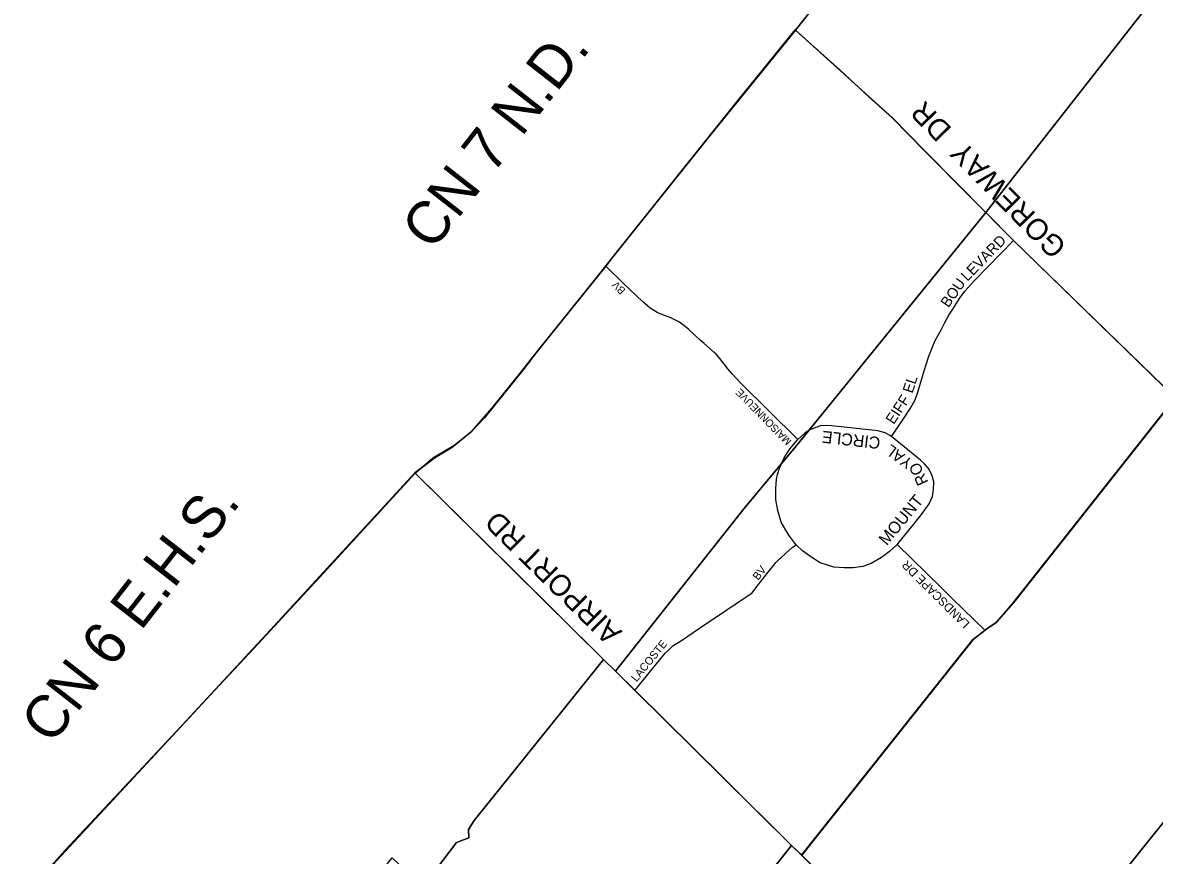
# Model space of a CAD drawing. Extents: x 589463 to 611048, y 4827729 to 4855916.
# Drawn here: x 598824 to 601490, y 4848534 to 4850496 of the extents above; entities that cross this region are included whole.
import ezdxf

# ---------------------------------------------------------------- set-up
doc = ezdxf.new("R2010")
doc.units = 0
for name, color, linetype in [('GIS_LOT_CONCESSION', 7, 'Continuous'), ('GIS_MAJOR_ARTERIAL_STREETS', 7, 'Continuous'), ('GIS_MINOR_ARTERIAL_STREETS', 7, 'Continuous'), ('GIS_MUN_BDRY', 7, 'Continuous'), ('GIS_TX_LOT_CONCESSION', 7, 'Continuous'), ('GIS_TX_MAJOR_ARTERIAL_STREETS', 7, 'Continuous'), ('GIS_TX_MINOR_ARTERIAL_STREETS', 7, 'Continuous')]:
    doc.layers.add(name, color=color, linetype=linetype)

msp = doc.modelspace()

# ---------------------------------------------------------------- linework, layer by layer
at = {"layer": 'GIS_LOT_CONCESSION'}
for points in [[(601507, 4851567.3), (600644.5, 4850479), (600817.2, 4850322.1), (600872.8, 4850272.2), (600950.1, 4850193.3), (601093, 4850049.1), (601945.9, 4851138.1), (601546.6, 4851527.5)], [(601945.9, 4851138.1), (601093, 4850049.1), (601158, 4849983.5), (601539.4, 4849612.8), (601838.7, 4849993.2), (602119.1, 4850353.1), (602389.2, 4850695)], [(600644.5, 4850479), (600451.3, 4850240.7), (600212.7, 4849942.4), (600197.7, 4849922.8), (600036.1, 4849721.6), (600002.4, 4849678.4), (599911.5, 4849565.1), (599881.4, 4849533), (599835.1, 4849495.5), (599805.9, 4849478.1), (599795.8, 4849472.1), (599747.8, 4849435.6), (599979, 4849207.1), (600192.4, 4848996), (600220.4, 4848968.4), (600522.3, 4849351.3), (600655, 4849510.7), (601093, 4850049.1), (600950.1, 4850193.3), (600872.8, 4850272.2), (600817.2, 4850322.1)], [(601093, 4850049.1), (600655, 4849510.7), (600522.3, 4849351.3), (600220.4, 4848968.4), (600266.3, 4848923), (600472.2, 4848719.3), (600635.3, 4848558), (600659.6, 4848535.3), (601063.4, 4849044), (601091, 4849065.3), (601095, 4849068.5), (601116.8, 4849083.5), (601157.8, 4849129.5), (601539.4, 4849612.8), (601158, 4849983.5)], [(601539.4, 4849612.8), (601157.8, 4849129.5), (601116.8, 4849083.5), (601095, 4849068.5), (601091, 4849065.3), (601063.4, 4849044), (600659.6, 4848535.3), (600773, 4848421.6), (600918.1, 4848277.3), (601079, 4848119.4), (601099.9, 4848098.7), (601534.5, 4848640.7), (601548.5, 4848630.3), (601981, 4849178.3), (601758.4, 4849398.3)], [(599747.8, 4849435.6), (599407.3, 4849065), (598823.8, 4848435.7), (599266.8, 4847997.4), (599693.8, 4848528.8), (599766.6, 4848460.3), (599845.6, 4848565.1), (599874.4, 4848576), (599874, 4848595.2), (599887.7, 4848616.5), (600097.2, 4848877.5), (600192.4, 4848996), (599979, 4849207.1)], [(601981, 4849178.3), (601548.5, 4848630.3), (601534.5, 4848640.7), (601099.9, 4848098.7), (601129.4, 4848069.5), (601183, 4848016.6), (601221.3, 4847978.7), (601230.7, 4847969.3), (601289.4, 4847911), (601353.5, 4847847.8), (601487.4, 4847715), (601514.3, 4847688.3), (601534.6, 4847668.2), (601968.1, 4848216.4), (601985.8, 4848199.7), (602415.7, 4848748.2), (602388, 4848775.5), (602268.9, 4848892.6), (602212.2, 4848949), (602197.6, 4848963.5), (602127.4, 4849033.3), (602061, 4849099.2)], [(600635.3, 4848558), (600400.7, 4848262.9), (600352.5, 4848202.3), (600283.1, 4848115), (600224.2, 4848040.9), (600210.9, 4848035.1), (600198.1, 4848035.7), (600155.7, 4848064.9), (600147.4, 4848070.6), (600136.1, 4848074.7), (600124.1, 4848071.8), (600119.4, 4848068.6), (600113.1, 4848064.2), (599900.2, 4847795.5), (599711.5, 4847557.3), (599981.6, 4847291.5), (600082.8, 4847191.9), (600158, 4847117.8), (600580.3, 4847652.9), (600652.8, 4847583.7), (601079, 4848119.4), (600918.1, 4848277.3), (600773, 4848421.6), (600659.6, 4848535.3)]]:
    msp.add_lwpolyline(points, close=True, dxfattribs=at)
msp.add_lwpolyline([(600400.7, 4848262.9), (600635.3, 4848558), (600472.2, 4848719.3), (600266.3, 4848923), (600220.4, 4848968.4), (600192.4, 4848996), (600097.2, 4848877.5), (599887.7, 4848616.5), (599874, 4848595.2), (599874.4, 4848576), (599845.6, 4848565.1), (599766.6, 4848460.3)], dxfattribs=at)
at = {"layer": 'GIS_MAJOR_ARTERIAL_STREETS'}
for points in [[(600644.1, 4850478.8), (601075.4, 4851023), (601502.1, 4851561.4)], [(600197.4, 4849922.6), (600212.4, 4849942.3), (600450.9, 4850240.5), (600644.1, 4850478.8)], [(600816.9, 4850321.9), (600749.4, 4850384.5), (600644.1, 4850478.8)], [(600949.8, 4850193.2), (600872.5, 4850272), (600816.9, 4850321.9)], [(601157.7, 4849983.4), (600949.8, 4850193.2)], [(601303.4, 4849841.7), (601157.7, 4849983.4)], [(599747.5, 4849435.5), (599795.5, 4849472), (599805.6, 4849478), (599834.8, 4849495.4), (599881.1, 4849532.9), (599911.2, 4849565), (600002.1, 4849678.2), (600035.8, 4849721.5), (600197.4, 4849922.6)], [(601539.1, 4849612.6), (601303.4, 4849841.7)], [(601090.7, 4849065.2), (601094.7, 4849068.3), (601120.3, 4849086), (601157.5, 4849129.3), (601539.1, 4849612.6)], [(598823.5, 4848435.5), (599287.7, 4848936.2), (599407, 4849064.9), (599747.5, 4849435.5)], [(599978.7, 4849207), (599747.5, 4849435.5)], [(600266, 4848922.9), (600261.9, 4848926.9), (600257.8, 4848930.9), (600220.1, 4848968.2), (600192.7, 4848995.3), (599978.7, 4849207)], [(600658.9, 4848534.7), (601063.1, 4849043.9), (601090.6, 4849065.2), (601090.7, 4849065.2)], [(600635, 4848557.8), (600471.8, 4848719.2), (600266, 4848922.9)], [(600400.4, 4848262.7), (600625.7, 4848546.1), (600635, 4848557.8)], [(600658.9, 4848534.7), (600635, 4848557.8)], [(600917.8, 4848277.1), (600772.7, 4848421.5), (600664.8, 4848528.9), (600658.9, 4848534.7)]]:
    msp.add_lwpolyline(points, dxfattribs=at)
at = {"layer": 'GIS_MINOR_ARTERIAL_STREETS'}
for points in [[(601005.8, 4849807.4), (601016.3, 4849823.7), (601030.7, 4849846.5), (601043.4, 4849863.4), (601066.2, 4849889), (601157.7, 4849983.4)], [(601005.8, 4849807.4), (601016.3, 4849823.7), (601030.7, 4849846.5), (601043.4, 4849863.4), (601066.2, 4849889), (601157.7, 4849983.4)], [(600419.7, 4849748.6), (600392.3, 4849774.1), (600371.1, 4849790.8), (600350.8, 4849801.3), (600335.5, 4849806.3), (600318.2, 4849813.7), (600302.3, 4849823.8), (600284.8, 4849838.6), (600254.1, 4849868.1), (600241.1, 4849880.6), (600197.4, 4849922.6)], [(600419.7, 4849748.6), (600392.3, 4849774.1), (600371.1, 4849790.8), (600350.8, 4849801.3), (600335.5, 4849806.3), (600318.2, 4849813.7), (600302.3, 4849823.8), (600284.8, 4849838.6), (600254.1, 4849868.1), (600241.1, 4849880.6), (600197.4, 4849922.6)], [(600947.2, 4849675.9), (600958.5, 4849710.9), (600968, 4849734.2), (600973.5, 4849747.3), (600987.2, 4849772.9), (600996.3, 4849789.6), (601005.8, 4849807.4)], [(600947.2, 4849675.9), (600958.5, 4849710.9), (600968, 4849734.2), (600973.5, 4849747.3), (600987.2, 4849772.9), (600996.3, 4849789.6), (601005.8, 4849807.4)], [(600515.2, 4849647.9), (600495, 4849669.4), (600484.6, 4849680.7), (600475.1, 4849694.2), (600466, 4849705.1), (600457.8, 4849715.4), (600452.1, 4849719.8), (600429.3, 4849740.2), (600419.7, 4849748.6)], [(600515.2, 4849647.9), (600495, 4849669.4), (600484.6, 4849680.7), (600475.1, 4849694.2), (600466, 4849705.1), (600457.8, 4849715.4), (600452.1, 4849719.8), (600429.3, 4849740.2), (600419.7, 4849748.6)], [(600870.7, 4849521.3), (600897.1, 4849560.8), (600915.5, 4849588.1), (600926.4, 4849608), (600932.6, 4849626.1), (600947.2, 4849675.9)], [(600870.7, 4849521.3), (600897.1, 4849560.8), (600915.5, 4849588.1), (600926.4, 4849608), (600932.6, 4849626.1), (600947.2, 4849675.9)], [(600649.6, 4849514.6), (600515.2, 4849647.9)], [(600649.6, 4849514.6), (600515.2, 4849647.9)], [(600870.7, 4849521.3), (600866.5, 4849523.7), (600855.9, 4849530), (600838.1, 4849534.4), (600729.9, 4849546.5), (600705.6, 4849547.3), (600692, 4849542.7), (600678, 4849537), (600666.8, 4849529.8), (600657.4, 4849521.6), (600649.6, 4849514.6)], [(600870.7, 4849521.3), (600866.5, 4849523.7), (600855.9, 4849530), (600838.1, 4849534.4), (600729.9, 4849546.5), (600705.6, 4849547.3), (600692, 4849542.7), (600678, 4849537), (600666.8, 4849529.8), (600657.4, 4849521.6), (600649.6, 4849514.6)], [(600938.9, 4849465.8), (600870.7, 4849521.3)], [(600938.9, 4849465.8), (600870.7, 4849521.3)], [(600645.6, 4849266.4), (600642.7, 4849270.3), (600628.7, 4849289), (600621.8, 4849300.5), (600610.3, 4849319.8), (600602.4, 4849347), (600598.2, 4849371.8), (600598.3, 4849398.6), (600599.5, 4849421.1), (600601.9, 4849431.8), (600606.7, 4849446.7), (600617.7, 4849471.4), (600629.1, 4849489.9), (600639.3, 4849502.9), (600648.9, 4849513.8), (600649.6, 4849514.6)], [(600645.6, 4849266.4), (600642.7, 4849270.3), (600628.7, 4849289), (600621.8, 4849300.5), (600610.3, 4849319.8), (600602.4, 4849347), (600598.2, 4849371.8), (600598.3, 4849398.6), (600599.5, 4849421.1), (600601.9, 4849431.8), (600606.7, 4849446.7), (600617.7, 4849471.4), (600629.1, 4849489.9), (600639.3, 4849502.9), (600648.9, 4849513.8), (600649.6, 4849514.6)], [(600938.8, 4849334.2), (600959, 4849363), (600966.9, 4849380.3), (600969.9, 4849396.9), (600970.2, 4849414.5), (600966.6, 4849428.5), (600958.3, 4849445), (600948.7, 4849456.9), (600938.9, 4849465.8)], [(600938.8, 4849334.2), (600959, 4849363), (600966.9, 4849380.3), (600969.9, 4849396.9), (600970.2, 4849414.5), (600966.6, 4849428.5), (600958.3, 4849445), (600948.7, 4849456.9), (600938.9, 4849465.8)], [(600884, 4849266.8), (600885.3, 4849268.3), (600938.8, 4849334.2)], [(600884, 4849266.8), (600885.3, 4849268.3), (600938.8, 4849334.2)], [(600589.6, 4849213.7), (600598.3, 4849224.1), (600607, 4849233.1), (600609.9, 4849235.8), (600621.7, 4849246.5), (600636.4, 4849260), (600645.6, 4849266.4)], [(600589.6, 4849213.7), (600598.3, 4849224.1), (600607, 4849233.1), (600609.9, 4849235.8), (600621.7, 4849246.5), (600636.4, 4849260), (600645.6, 4849266.4)], [(600884, 4849266.8), (600865.8, 4849250.5), (600847.3, 4849236.4), (600822.6, 4849222.4), (600803.2, 4849215.4), (600780.3, 4849212.1), (600759, 4849212.1), (600735, 4849213.3), (600702.6, 4849223.8), (600682.5, 4849235.9), (600660.8, 4849251.9), (600645.6, 4849266.4)], [(600884, 4849266.8), (600865.8, 4849250.5), (600847.3, 4849236.4), (600822.6, 4849222.4), (600803.2, 4849215.4), (600780.3, 4849212.1), (600759, 4849212.1), (600735, 4849213.3), (600702.6, 4849223.8), (600682.5, 4849235.9), (600660.8, 4849251.9), (600645.6, 4849266.4)], [(601010.4, 4849142.5), (600987.3, 4849165.2), (600884, 4849266.8)], [(601010.4, 4849142.5), (600987.3, 4849165.2), (600884, 4849266.8)], [(600541.3, 4849152), (600554.3, 4849168.7), (600580.2, 4849201.7), (600589.6, 4849213.7)], [(600541.3, 4849152), (600554.3, 4849168.7), (600580.2, 4849201.7), (600589.6, 4849213.7)], [(600467.6, 4849103), (600492.8, 4849119.8), (600504.3, 4849127.4), (600504.5, 4849127.5), (600541.3, 4849152)], [(600467.6, 4849103), (600492.8, 4849119.8), (600504.3, 4849127.4), (600504.5, 4849127.5), (600541.3, 4849152)], [(601090.7, 4849065.2), (601039.3, 4849114.6), (601010.4, 4849142.5)], [(601090.7, 4849065.2), (601039.3, 4849114.6), (601010.4, 4849142.5)], [(600390.8, 4849051.1), (600428.6, 4849076.6), (600467.6, 4849103)], [(600390.8, 4849051.1), (600428.6, 4849076.6), (600467.6, 4849103)], [(600266, 4848922.9), (600337.5, 4849011.2), (600345.1, 4849018.3), (600352.2, 4849024.8), (600355.6, 4849027.8), (600364.4, 4849033.6), (600373.2, 4849039.4), (600390.8, 4849051.1)], [(600266, 4848922.9), (600337.5, 4849011.2), (600345.1, 4849018.3), (600352.2, 4849024.8), (600355.6, 4849027.8), (600364.4, 4849033.6), (600373.2, 4849039.4), (600390.8, 4849051.1)]]:
    msp.add_lwpolyline(points, dxfattribs=at)
at = {"layer": 'GIS_MUN_BDRY'}
for p, q in [((600644.3, 4850478.7), (601509.9, 4851559.8)), ((600503.4, 4850306.2), (600643.7, 4850479.2)), ((600643.7, 4850479.2), (600644.3, 4850478.7)), ((600377.7, 4850148.5), (600503.4, 4850306.2)), ((600220.7, 4849951.9), (600377.7, 4850148.5)), ((600047, 4849734.5), (600220.7, 4849951.9)), ((599941, 4849601.5), (600047, 4849734.5)), ((599882.7, 4849534.5), (599941, 4849601.5)), ((599840.4, 4849501.2), (599882.7, 4849534.5)), ((599790, 4849471.2), (599840.4, 4849501.2)), ((599748, 4849435.2), (599790, 4849471.2)), ((599748, 4849435.2), (599532.4, 4849199.5)), ((599532.4, 4849199.5), (599368, 4849022.2)), ((599368, 4849022.2), (599231, 4848874.9)), ((599231, 4848874.9), (599050.7, 4848682.2)), ((599050.7, 4848682.2), (598923.3, 4848545.9)), ((598923.3, 4848545.9), (598823.7, 4848434.9))]:
    msp.add_line(p, q, dxfattribs=at)

# ---------------------------------------------------------------- texts
at = {"layer": 'GIS_TX_LOT_CONCESSION'}
for s, p in [('CN 7 N.D.', (599788.5, 4849955.8)), ('CN 6 E.H.S.', (598891.3, 4848792))]:
    msp.add_text(s, height=100, rotation=52, dxfattribs=at).set_placement(p)
at = {"layer": 'GIS_TX_MAJOR_ARTERIAL_STREETS'}
for s, height, rotation, p in [('GOREWAY  DR', 49.998, 134.5274, (601285.9, 4849971.4)), ('AIRPORT RD', 50, 135.5932, (600237.6, 4849061.5))]:
    msp.add_text(s, height=height, rotation=rotation, dxfattribs=at).set_placement(p)
at = {"layer": 'GIS_TX_MINOR_ARTERIAL_STREETS'}
for s, height, rotation, p in [('LEVARD', 25, 45.6824, (601049.3, 4849885.7)), ('BOU', 25, 54.9641, (601004.7, 4849823.3)), ('BV', 17.66, 135.1824, (600245.1, 4849866.9)), ('EL', 25, 71.9955, (600919.9, 4849621.6)), ('MAISONNEUVE   ', 17.658, 134.3679, (600636.4, 4849511.2)), ('EIFF', 25, 56.7579, (600875.9, 4849548.2)), ('CIRCLE', 28.16, 173.5873, (600845.5, 4849519.6)), ('YAL', 26.53, 143.2516, (600922.9, 4849464.2)), ('RO', 27.06, 114.9769, (600957.8, 4849413.7)), ('MOUNT', 28.16, 50.4067, (600859.5, 4849262.8)), ('LANDSCAPE DR', 20.252, 134.9622, (601056.3, 4849081.9)), ('BV', 18.64, 52.2418, (600556.4, 4849181.2)), ('LACOSTE', 18.64, 50.8275, (600269.9, 4848942))]:
    msp.add_text(s, height=height, rotation=rotation, dxfattribs=at).set_placement(p)

doc.saveas('drawing.dxf')
